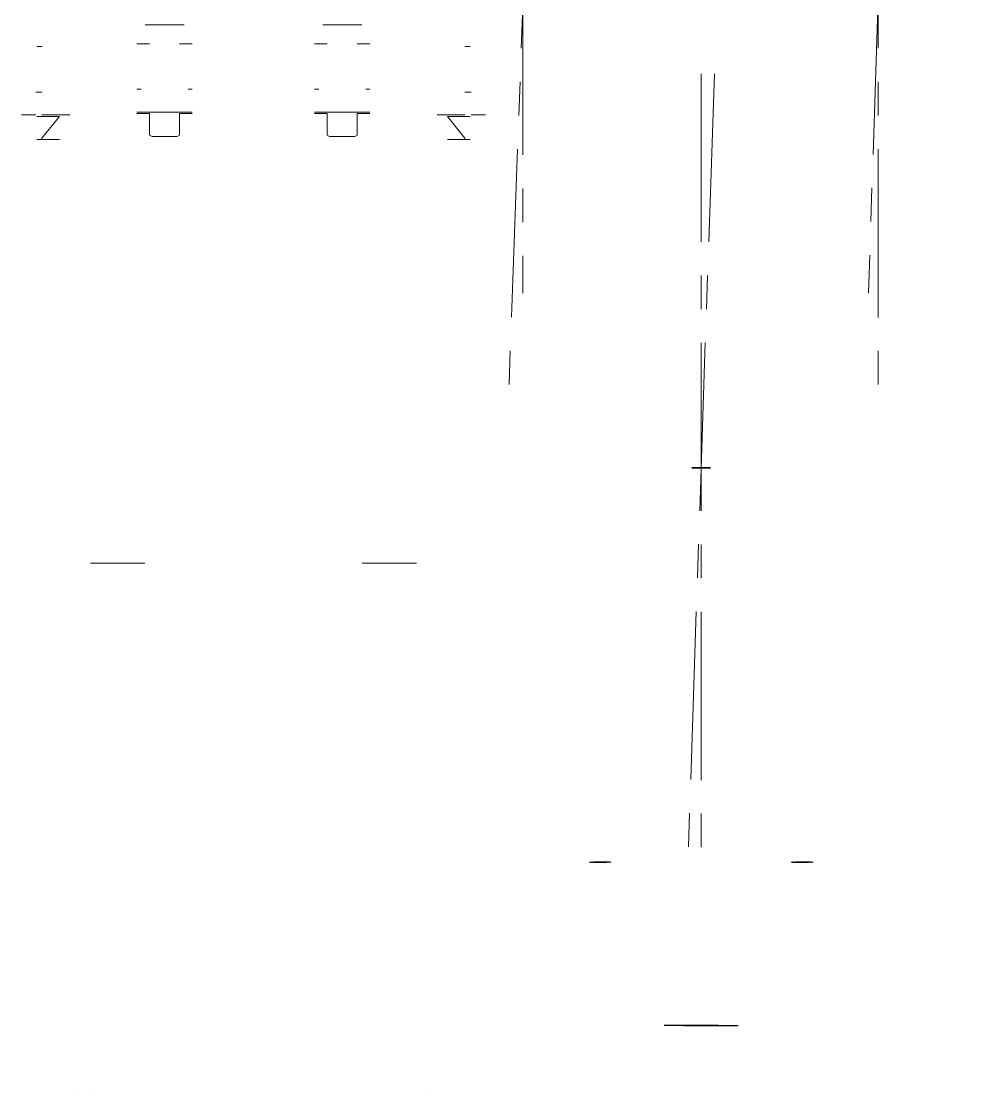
# Model space of a CAD drawing. Header units: inches. Extents: x 683 to 1081, y -809 to 235.
# Drawn here: x 721 to 1076.2, y -809.5 to -410.7 of the extents above; entities that cross this region are included whole.
import ezdxf

# ---------------------------------------------------------------- set-up
doc = ezdxf.new("R2010")
doc.units = ezdxf.units.IN
doc.linetypes.add('CENTER', pattern=[2, 1.25, -0.25, 0.25, -0.25])
for name, color, linetype, lineweight in [('中心线', 10, 'CENTER', 15), ('粗实线', 7, 'Continuous', 30), ('细实线', 7, 'Continuous', 9)]:
    doc.layers.add(name, color=color, linetype=linetype, lineweight=lineweight)
doc.styles.get("Standard").update_dxf_attribs({"font": ''})
doc.styles.get('Standard').set_extended_font_data('SimSun')

msp = doc.modelspace()

# ---------------------------------------------------------------- linework, layer by layer
at = {"layer": '中心线', "ltscale": 50, "extrusion": (0, -1, 0)}
for p, q in [((912.56, -258.24, 207.34), (901.93, -551.24, 207.34)), ((1039.25, -258.14, 143.51), (1039.25, -551.13, 154.13)), ((907.25, -297.77, 210.92), (907.25, -511.71, 203.75)), ((1042.83, -297.66, 148.82), (1035.66, -511.6, 148.82)), ((978.41, -430.09, 139.82), (968.59, -723.09, 139.82)), ((978.41, -430.09, 214.84), (968.59, -723.09, 214.84)), ((973.5, -430.09, 144.73), (973.5, -723.09, 134.91)), ((973.5, -430.09, 219.75), (973.5, -723.09, 209.93))]:
    msp.add_line(p, q, dxfattribs=at)
at = {"layer": '中心线', "ltscale": 3, "extrusion": (0, -1, 0)}
for p, q in [((931.89, -723.09, 194.83), (940.11, -723.09, 194.83)), ((931.89, -723.09, 159.83), (940.11, -723.09, 159.83)), ((936, -723.09, 190.69), (936, -723.09, 198.97)), ((936, -723.09, 163.97), (936, -723.09, 155.69)), ((1015.11, -723.09, 194.83), (1006.89, -723.09, 194.83)), ((1015.11, -723.09, 159.83), (1006.89, -723.09, 159.83)), ((1011, -723.09, 190.69), (1011, -723.09, 198.97)), ((1011, -723.09, 163.97), (1011, -723.09, 155.69))]:
    msp.add_line(p, q, dxfattribs=at)
at = {"layer": '粗实线', "extrusion": (0, -1, 0)}
for p, q in [((932.58, -723.09, 194.08), (933.61, -723.09, 194.08)), ((932.58, -723.09, 195.58), (933.61, -723.09, 195.58)), ((932.58, -723.09, 160.58), (933.61, -723.09, 160.58)), ((932.58, -723.09, 159.08), (933.61, -723.09, 159.08)), ((935.25, -723.09, 191.41), (935.25, -723.09, 192.45)), ((935.25, -723.09, 198.25), (935.25, -723.09, 197.22)), ((935.25, -723.09, 163.25), (935.25, -723.09, 162.22)), ((935.25, -723.09, 156.41), (935.25, -723.09, 157.45)), ((936.75, -723.09, 191.41), (936.75, -723.09, 192.45)), ((936.75, -723.09, 198.25), (936.75, -723.09, 197.22)), ((936.75, -723.09, 163.25), (936.75, -723.09, 162.22)), ((936.75, -723.09, 156.41), (936.75, -723.09, 157.45)), ((939.41, -723.09, 195.58), (938.38, -723.09, 195.58)), ((939.41, -723.09, 194.08), (938.38, -723.09, 194.08)), ((939.41, -723.09, 159.08), (938.38, -723.09, 159.08)), ((939.41, -723.09, 160.58), (938.38, -723.09, 160.58)), ((1007.58, -723.09, 195.58), (1008.61, -723.09, 195.58)), ((1007.58, -723.09, 194.08), (1008.61, -723.09, 194.08)), ((1007.58, -723.09, 159.08), (1008.61, -723.09, 159.08)), ((1007.58, -723.09, 160.58), (1008.61, -723.09, 160.58)), ((1010.25, -723.09, 191.41), (1010.25, -723.09, 192.45)), ((1010.25, -723.09, 198.25), (1010.25, -723.09, 197.22)), ((1010.25, -723.09, 163.25), (1010.25, -723.09, 162.22)), ((1010.25, -723.09, 156.41), (1010.25, -723.09, 157.45)), ((1011.75, -723.09, 191.41), (1011.75, -723.09, 192.45)), ((1011.75, -723.09, 198.25), (1011.75, -723.09, 197.22)), ((1011.75, -723.09, 163.25), (1011.75, -723.09, 162.22)), ((1011.75, -723.09, 156.41), (1011.75, -723.09, 157.45)), ((1014.41, -723.09, 194.08), (1013.38, -723.09, 194.08)), ((1014.41, -723.09, 195.58), (1013.38, -723.09, 195.58)), ((1014.41, -723.09, 160.58), (1013.38, -723.09, 160.58)), ((1014.41, -723.09, 159.08), (1013.38, -723.09, 159.08)), ((962.77, -783.85, 139.82), (959.78, -783.85, 142.32)), ((962.77, -783.85, 214.84), (959.78, -783.85, 212.34)), ((967, -783.85, 139.82), (962.77, -783.85, 139.82)), ((967, -783.85, 214.84), (962.77, -783.85, 214.84)), ((980, -783.85, 139.82), (984.22, -783.85, 139.82)), ((980, -783.85, 214.84), (984.22, -783.85, 214.84)), ((984.22, -783.85, 139.82), (987.21, -783.85, 142.32)), ((984.22, -783.85, 214.84), (987.21, -783.85, 212.34))]:
    msp.add_line(p, q, dxfattribs=at)
for centre, radius in [((973.5, 139.82, 576.59), 3.5), ((973.5, 214.84, 576.59), 3.5), ((936, 194.83, 723.09), 1.25), ((936, 159.83, 723.09), 1.25), ((1011, 194.83, 723.09), 1.25), ((1011, 159.83, 723.09), 1.25), ((973.5, 139.82, 783.85), 1.6), ((973.5, 214.84, 783.85), 1.6)]:
    msp.add_circle(centre, radius, dxfattribs=at)
for centre, radius, start, end in [((936, 194.83, 723.09), 3.5, 167.6264, 192.3736), ((936, 159.83, 723.09), 3.5, 167.6264, 192.3736), ((936, 194.83, 723.09), 2.5, 197.4576, 252.5424), ((936, 194.83, 723.09), 2.5, 107.4576, 162.5424), ((936, 159.83, 723.09), 2.5, 107.4576, 162.5424), ((936, 159.83, 723.09), 2.5, 197.4576, 252.5424), ((936, 194.83, 723.09), 3.5, 257.6264, 282.3736), ((936, 194.83, 723.09), 3.5, 77.6264, 102.3736), ((936, 159.83, 723.09), 3.5, 77.6264, 102.3736), ((936, 159.83, 723.09), 3.5, 257.6264, 282.3736), ((936, 194.83, 723.09), 2.5, 17.4576, 72.5424), ((936, 194.83, 723.09), 2.5, 287.4576, 342.5424), ((936, 159.83, 723.09), 2.5, 287.4576, 342.5424), ((936, 159.83, 723.09), 2.5, 17.4576, 72.5424), ((936, 194.83, 723.09), 3.5, 347.6264, 12.3736), ((936, 159.83, 723.09), 3.5, 347.6264, 12.3736), ((1011, 194.83, 723.09), 3.5, 167.6264, 192.3736), ((1011, 159.83, 723.09), 3.5, 167.6264, 192.3736), ((1011, 194.83, 723.09), 2.5, 107.4576, 162.5424), ((1011, 194.83, 723.09), 2.5, 197.4576, 252.5424), ((1011, 159.83, 723.09), 2.5, 197.4576, 252.5424), ((1011, 159.83, 723.09), 2.5, 107.4576, 162.5424), ((1011, 194.83, 723.09), 3.5, 257.6264, 282.3736), ((1011, 194.83, 723.09), 3.5, 77.6264, 102.3736), ((1011, 159.83, 723.09), 3.5, 77.6264, 102.3736), ((1011, 159.83, 723.09), 3.5, 257.6264, 282.3736), ((1011, 194.83, 723.09), 2.5, 287.4576, 342.5424), ((1011, 194.83, 723.09), 2.5, 17.4576, 72.5424), ((1011, 159.83, 723.09), 2.5, 17.4576, 72.5424), ((1011, 159.83, 723.09), 2.5, 287.4576, 342.5424), ((1011, 194.83, 723.09), 3.5, 347.6264, 12.3736), ((1011, 159.83, 723.09), 3.5, 347.6264, 12.3736), ((973.5, 139.82, 783.85), 6.5, 180, 0), ((973.5, 214.84, 783.85), 6.5, 0, 180)]:
    msp.add_arc(centre, radius, start, end, dxfattribs=at)
at = {"layer": '细实线', "extrusion": (0, -1, 0)}
for p, q in [((720.99, -445.42, 182.56), (720.99, -445.42, 177.33)), ((720.99, -445.42, 172.1), (720.99, -445.42, 177.33)), ((720.99, -445.42, 67.88), (720.99, -445.42, 62.65)), ((720.99, -445.42, 57.43), (720.99, -445.42, 62.65)), ((724.77, -445.42, 186.09), (724.77, -445.42, 168.57)), ((724.77, -445.42, 71.41), (724.77, -445.42, 53.89)), ((726.31, -445.42, 186.09), (724.79, -445.42, 186.09)), ((726.31, -445.42, 168.57), (724.79, -445.42, 168.57)), ((726.31, -445.42, 71.41), (724.79, -445.42, 71.41)), ((726.31, -445.42, 53.89), (724.79, -445.42, 53.89)), ((726.31, -445.42, 186.09), (726.31, -445.42, 168.57)), ((726.31, -445.42, 71.41), (726.31, -445.42, 53.89)), ((735.08, -445.94, 185.26), (726.65, -445.94, 185.26)), ((735.08, -445.94, 169.4), (726.65, -445.94, 169.4)), ((735.08, -445.94, 70.58), (726.65, -445.94, 70.58)), ((735.08, -445.94, 54.72), (726.65, -445.94, 54.72)), ((735.08, -445.94, 185.77), (726.7, -445.94, 185.77)), ((735.08, -445.94, 168.89), (726.7, -445.94, 168.89)), ((735.08, -445.94, 71.09), (726.7, -445.94, 71.09)), ((735.08, -445.94, 54.21), (726.7, -445.94, 54.21)), ((735.08, -445.94, 184.75), (726.71, -445.94, 184.75)), ((735.08, -445.94, 169.91), (726.71, -445.94, 169.91)), ((735.08, -445.94, 70.07), (726.71, -445.94, 70.07)), ((735.08, -445.94, 55.23), (726.71, -445.94, 55.23)), ((735.08, -445.94, 186.28), (726.87, -445.94, 186.28)), ((735.08, -445.94, 168.38), (726.87, -445.94, 168.38)), ((735.08, -445.94, 71.6), (726.87, -445.94, 71.6)), ((735.08, -445.94, 53.71), (726.87, -445.94, 53.71)), ((735.08, -445.94, 184.25), (726.88, -445.94, 184.25)), ((735.08, -445.94, 170.42), (726.88, -445.94, 170.42)), ((735.08, -445.94, 69.57), (726.88, -445.94, 69.57)), ((735.08, -445.94, 55.74), (726.88, -445.94, 55.74)), ((735.08, -445.94, 186.78), (727.19, -445.94, 186.78)), ((735.08, -445.94, 167.88), (727.19, -445.94, 167.88)), ((735.08, -445.94, 72.1), (727.19, -445.94, 72.1)), ((735.08, -445.94, 53.2), (727.19, -445.94, 53.2)), ((735.08, -445.94, 183.74), (727.2, -445.94, 183.74)), ((735.08, -445.94, 170.92), (727.2, -445.94, 170.92)), ((735.08, -445.94, 69.06), (727.2, -445.94, 69.06)), ((735.08, -445.94, 56.24), (727.2, -445.94, 56.24)), ((735.08, -445.94, 187.29), (727.77, -445.94, 187.29)), ((735.08, -445.94, 167.37), (727.77, -445.94, 167.37)), ((735.08, -445.94, 72.61), (727.77, -445.94, 72.61)), ((735.08, -445.94, 52.69), (727.77, -445.94, 52.69)), ((735.08, -445.94, 183.23), (727.79, -445.94, 183.23)), ((735.08, -445.94, 171.43), (727.79, -445.94, 171.43)), ((735.08, -445.94, 68.55), (727.79, -445.94, 68.55)), ((735.08, -445.94, 56.75), (727.79, -445.94, 56.75)), ((736.99, -445.42, 187.62), (728.61, -445.42, 187.62)), ((736.99, -445.42, 167.04), (728.61, -445.42, 167.04)), ((736.99, -445.42, 72.94), (728.61, -445.42, 72.94)), ((736.99, -445.42, 52.37), (728.61, -445.42, 52.37)), ((735.08, -445.94, 182.92), (728.61, -454.05, 182.92)), ((735.08, -445.94, 171.74), (728.61, -454.05, 171.74)), ((735.08, -445.94, 68.24), (728.61, -454.05, 68.24)), ((735.08, -445.94, 57.06), (728.61, -454.05, 57.06)), ((735.08, -445.94, 182.92), (735.08, -445.94, 187.62)), ((735.08, -445.94, 171.74), (735.08, -445.94, 167.04)), ((735.08, -445.94, 68.24), (735.08, -445.94, 72.94)), ((735.08, -445.94, 57.06), (735.08, -445.94, 52.37)), ((736.99, -445.42, 187.62), (736.99, -445.42, 177.33)), ((736.99, -445.42, 167.04), (736.99, -445.42, 177.33)), ((737.37, -445.42, 184.75), (736.99, -445.42, 184.75)), ((737.97, -445.42, 169.91), (736.99, -445.42, 169.91)), ((736.99, -445.42, 72.94), (736.99, -445.42, 62.65)), ((736.99, -445.42, 52.37), (736.99, -445.42, 62.65)), ((737.37, -445.42, 70.07), (736.99, -445.42, 70.07)), ((737.97, -445.42, 55.24), (736.99, -445.42, 55.24)), ((738.08, -445.42, 185.33), (737.26, -445.42, 185.33)), ((738.08, -445.42, 70.65), (737.26, -445.42, 70.65)), ((738.94, -445.42, 184.75), (738.18, -445.42, 184.75)), ((738.94, -445.42, 70.07), (738.18, -445.42, 70.07)), ((763.89, -444.33, 217.52), (763.89, -444.33, 225.9)), ((763.89, -444.33, 217.52), (774.17, -444.33, 217.52)), ((763.89, -444.33, 137.14), (763.89, -444.33, 128.76)), ((763.89, -444.33, 137.14), (774.17, -444.33, 137.14)), ((768.59, -444.85, 219.43), (763.89, -444.85, 219.43)), ((768.59, -444.85, 135.23), (763.89, -444.85, 135.23)), ((764.21, -444.85, 219.43), (764.21, -444.85, 226.74)), ((764.21, -444.85, 135.23), (764.21, -444.85, 127.92)), ((764.72, -444.85, 219.43), (764.72, -444.85, 227.32)), ((764.72, -444.85, 135.23), (764.72, -444.85, 127.34)), ((765.23, -444.85, 219.43), (765.23, -444.85, 227.64)), ((765.23, -444.85, 135.23), (765.23, -444.85, 127.02)), ((765.41, -444.33, 228.2), (765.41, -444.33, 229.72)), ((765.41, -444.33, 229.74), (782.94, -444.33, 229.74)), ((765.41, -444.33, 228.2), (782.94, -444.33, 228.2)), ((765.41, -444.33, 126.46), (765.41, -444.33, 124.94)), ((765.41, -444.33, 124.92), (782.94, -444.33, 124.92)), ((765.41, -444.33, 126.46), (782.94, -444.33, 126.46)), ((765.74, -444.85, 219.43), (765.74, -444.85, 227.81)), ((765.74, -444.85, 135.23), (765.74, -444.85, 126.85)), ((766.17, -444.33, 216.43), (766.17, -444.33, 217.25)), ((766.17, -444.33, 138.23), (766.17, -444.33, 137.41)), ((766.24, -444.85, 219.43), (766.24, -444.85, 227.86)), ((766.24, -444.85, 135.23), (766.24, -444.85, 126.8)), ((766.75, -444.85, 219.43), (766.75, -444.85, 227.81)), ((766.75, -444.85, 135.23), (766.75, -444.85, 126.86)), ((766.76, -444.33, 215.57), (766.76, -444.33, 216.33)), ((766.76, -444.33, 217.15), (766.76, -444.33, 217.52)), ((766.76, -444.33, 139.09), (766.76, -444.33, 138.33)), ((766.76, -444.33, 137.52), (766.76, -444.33, 137.14)), ((767.26, -444.85, 219.43), (767.26, -444.85, 227.63)), ((767.26, -444.85, 135.23), (767.26, -444.85, 127.03)), ((767.77, -444.85, 219.43), (767.77, -444.85, 227.31)), ((767.77, -444.85, 135.23), (767.77, -444.85, 127.35)), ((768.27, -444.85, 219.43), (768.27, -444.85, 226.72)), ((768.27, -444.85, 135.23), (768.27, -444.85, 127.94)), ((768.59, -444.85, 219.43), (768.59, -452.96, 225.9)), ((768.59, -444.85, 135.23), (768.59, -452.96, 128.76)), ((768.95, -444.33, 233.52), (774.17, -444.33, 233.52)), ((768.95, -444.33, 121.14), (774.17, -444.33, 121.14)), ((779.4, -444.33, 233.52), (774.17, -444.33, 233.52)), ((784.46, -444.33, 217.52), (774.17, -444.33, 217.52)), ((779.4, -444.33, 121.14), (774.17, -444.33, 121.14)), ((784.46, -444.33, 137.14), (774.17, -444.33, 137.14)), ((779.76, -444.85, 219.43), (779.76, -452.96, 225.9)), ((779.76, -444.85, 219.43), (784.46, -444.85, 219.43)), ((779.76, -444.85, 135.23), (779.76, -452.96, 128.76)), ((779.76, -444.85, 135.23), (784.46, -444.85, 135.23)), ((780.07, -444.85, 219.43), (780.07, -444.85, 226.72)), ((780.07, -444.85, 135.23), (780.07, -444.85, 127.94)), ((780.58, -444.85, 219.43), (780.58, -444.85, 227.31)), ((780.58, -444.85, 135.23), (780.58, -444.85, 127.35)), ((781.09, -444.85, 219.43), (781.09, -444.85, 227.63)), ((781.09, -444.85, 135.23), (781.09, -444.85, 127.03)), ((781.59, -444.33, 216.54), (781.59, -444.33, 217.52)), ((781.59, -444.33, 138.12), (781.59, -444.33, 137.14)), ((781.6, -444.85, 219.43), (781.6, -444.85, 227.81)), ((781.6, -444.85, 135.23), (781.6, -444.85, 126.86)), ((782.1, -444.85, 219.43), (782.1, -444.85, 227.86)), ((782.1, -444.85, 135.23), (782.1, -444.85, 126.8)), ((782.61, -444.85, 219.43), (782.61, -444.85, 227.81)), ((782.61, -444.85, 135.23), (782.61, -444.85, 126.85)), ((782.94, -444.33, 228.2), (782.94, -444.33, 229.72)), ((782.94, -444.33, 126.46), (782.94, -444.33, 124.94)), ((783.12, -444.85, 219.43), (783.12, -444.85, 227.64)), ((783.12, -444.85, 135.23), (783.12, -444.85, 127.02)), ((783.63, -444.85, 219.43), (783.63, -444.85, 227.32)), ((783.63, -444.85, 135.23), (783.63, -444.85, 127.34)), ((784.13, -444.85, 219.43), (784.13, -444.85, 226.74)), ((784.13, -444.85, 135.23), (784.13, -444.85, 127.92)), ((784.46, -444.33, 217.52), (784.46, -444.33, 225.9)), ((784.46, -444.33, 137.14), (784.46, -444.33, 128.76)), ((829.89, -444.33, 217.52), (829.89, -444.33, 225.9)), ((829.89, -444.33, 217.52), (840.17, -444.33, 217.52)), ((829.89, -444.33, 137.14), (829.89, -444.33, 128.76)), ((829.89, -444.33, 137.14), (840.17, -444.33, 137.14)), ((834.59, -444.85, 219.43), (829.89, -444.85, 219.43)), ((834.59, -444.85, 135.23), (829.89, -444.85, 135.23)), ((830.21, -444.85, 219.43), (830.21, -444.85, 226.74)), ((830.21, -444.85, 135.23), (830.21, -444.85, 127.92)), ((830.72, -444.85, 219.43), (830.72, -444.85, 227.32)), ((830.72, -444.85, 135.23), (830.72, -444.85, 127.34)), ((831.23, -444.85, 219.43), (831.23, -444.85, 227.64)), ((831.23, -444.85, 135.23), (831.23, -444.85, 127.02)), ((848.94, -444.33, 229.74), (831.41, -444.33, 229.74)), ((848.94, -444.33, 228.2), (831.41, -444.33, 228.2)), ((831.41, -444.33, 228.2), (831.41, -444.33, 229.72)), ((848.94, -444.33, 124.92), (831.41, -444.33, 124.92)), ((848.94, -444.33, 126.46), (831.41, -444.33, 126.46)), ((831.41, -444.33, 126.46), (831.41, -444.33, 124.94)), ((831.74, -444.85, 219.43), (831.74, -444.85, 227.81)), ((831.74, -444.85, 135.23), (831.74, -444.85, 126.85)), ((832.24, -444.85, 219.43), (832.24, -444.85, 227.86)), ((832.24, -444.85, 135.23), (832.24, -444.85, 126.8)), ((832.75, -444.85, 219.43), (832.75, -444.85, 227.81)), ((832.75, -444.85, 135.23), (832.75, -444.85, 126.86)), ((832.76, -444.33, 216.54), (832.76, -444.33, 217.52)), ((832.76, -444.33, 138.12), (832.76, -444.33, 137.14)), ((833.26, -444.85, 219.43), (833.26, -444.85, 227.63)), ((833.26, -444.85, 135.23), (833.26, -444.85, 127.03)), ((833.77, -444.85, 219.43), (833.77, -444.85, 227.31)), ((833.77, -444.85, 135.23), (833.77, -444.85, 127.35)), ((834.27, -444.85, 219.43), (834.27, -444.85, 226.72)), ((834.27, -444.85, 135.23), (834.27, -444.85, 127.94)), ((834.59, -444.85, 219.43), (834.59, -452.96, 225.9)), ((834.59, -444.85, 135.23), (834.59, -452.96, 128.76)), ((834.95, -444.33, 233.52), (840.17, -444.33, 233.52)), ((834.95, -444.33, 121.14), (840.17, -444.33, 121.14)), ((845.4, -444.33, 233.52), (840.17, -444.33, 233.52)), ((850.46, -444.33, 217.52), (840.17, -444.33, 217.52)), ((845.4, -444.33, 121.14), (840.17, -444.33, 121.14)), ((850.46, -444.33, 137.14), (840.17, -444.33, 137.14)), ((845.76, -444.85, 219.43), (845.76, -452.96, 225.9)), ((845.76, -444.85, 219.43), (850.46, -444.85, 219.43)), ((845.76, -444.85, 135.23), (845.76, -452.96, 128.76)), ((845.76, -444.85, 135.23), (850.46, -444.85, 135.23)), ((846.07, -444.85, 219.43), (846.07, -444.85, 226.72)), ((846.07, -444.85, 135.23), (846.07, -444.85, 127.94)), ((846.58, -444.85, 219.43), (846.58, -444.85, 227.31)), ((846.58, -444.85, 135.23), (846.58, -444.85, 127.35)), ((847.09, -444.85, 219.43), (847.09, -444.85, 227.63)), ((847.09, -444.85, 135.23), (847.09, -444.85, 127.03)), ((847.59, -444.33, 215.57), (847.59, -444.33, 216.33)), ((847.59, -444.33, 217.15), (847.59, -444.33, 217.52)), ((847.59, -444.33, 139.09), (847.59, -444.33, 138.33)), ((847.59, -444.33, 137.52), (847.59, -444.33, 137.14)), ((847.6, -444.85, 219.43), (847.6, -444.85, 227.81)), ((847.6, -444.85, 135.23), (847.6, -444.85, 126.86)), ((848.1, -444.85, 219.43), (848.1, -444.85, 227.86)), ((848.1, -444.85, 135.23), (848.1, -444.85, 126.8)), ((848.17, -444.33, 216.43), (848.17, -444.33, 217.25)), ((848.17, -444.33, 138.23), (848.17, -444.33, 137.41)), ((848.61, -444.85, 219.43), (848.61, -444.85, 227.81)), ((848.61, -444.85, 135.23), (848.61, -444.85, 126.85)), ((848.94, -444.33, 228.2), (848.94, -444.33, 229.72)), ((848.94, -444.33, 126.46), (848.94, -444.33, 124.94)), ((849.12, -444.85, 219.43), (849.12, -444.85, 227.64)), ((849.12, -444.85, 135.23), (849.12, -444.85, 127.02)), ((849.63, -444.85, 219.43), (849.63, -444.85, 227.32)), ((849.63, -444.85, 135.23), (849.63, -444.85, 127.34)), ((850.13, -444.85, 219.43), (850.13, -444.85, 226.74)), ((850.13, -444.85, 135.23), (850.13, -444.85, 127.92)), ((850.46, -444.33, 217.52), (850.46, -444.33, 225.9)), ((850.46, -444.33, 137.14), (850.46, -444.33, 128.76)), ((875.4, -445.42, 184.75), (876.17, -445.42, 184.75)), ((875.4, -445.42, 70.07), (876.17, -445.42, 70.07)), ((876.27, -445.42, 185.33), (877.09, -445.42, 185.33)), ((876.27, -445.42, 70.65), (877.09, -445.42, 70.65)), ((876.38, -445.42, 169.91), (877.36, -445.42, 169.91)), ((876.38, -445.42, 55.24), (877.36, -445.42, 55.24)), ((876.98, -445.42, 184.75), (877.36, -445.42, 184.75)), ((876.98, -445.42, 70.07), (877.36, -445.42, 70.07)), ((877.36, -445.42, 187.62), (885.73, -445.42, 187.62)), ((877.36, -445.42, 187.62), (877.36, -445.42, 177.33)), ((877.36, -445.42, 167.04), (885.73, -445.42, 167.04)), ((877.36, -445.42, 167.04), (877.36, -445.42, 177.33)), ((877.36, -445.42, 72.94), (885.73, -445.42, 72.94)), ((877.36, -445.42, 72.94), (877.36, -445.42, 62.65)), ((877.36, -445.42, 52.37), (885.73, -445.42, 52.37)), ((877.36, -445.42, 52.37), (877.36, -445.42, 62.65)), ((879.26, -445.94, 182.92), (885.73, -454.05, 182.92)), ((879.26, -445.94, 182.92), (879.26, -445.94, 187.62)), ((879.26, -445.94, 171.74), (885.73, -454.05, 171.74)), ((879.26, -445.94, 171.74), (879.26, -445.94, 167.04)), ((879.26, -445.94, 187.29), (886.58, -445.94, 187.29)), ((879.26, -445.94, 186.78), (887.15, -445.94, 186.78)), ((879.26, -445.94, 186.28), (887.47, -445.94, 186.28)), ((879.26, -445.94, 185.77), (887.64, -445.94, 185.77)), ((879.26, -445.94, 185.26), (887.7, -445.94, 185.26)), ((879.26, -445.94, 184.75), (887.64, -445.94, 184.75)), ((879.26, -445.94, 184.25), (887.47, -445.94, 184.25)), ((879.26, -445.94, 183.74), (887.14, -445.94, 183.74)), ((879.26, -445.94, 183.23), (886.56, -445.94, 183.23)), ((879.26, -445.94, 167.37), (886.58, -445.94, 167.37)), ((879.26, -445.94, 167.88), (887.15, -445.94, 167.88)), ((879.26, -445.94, 168.38), (887.47, -445.94, 168.38)), ((879.26, -445.94, 168.89), (887.64, -445.94, 168.89)), ((879.26, -445.94, 169.4), (887.7, -445.94, 169.4)), ((879.26, -445.94, 169.91), (887.64, -445.94, 169.91)), ((879.26, -445.94, 170.42), (887.47, -445.94, 170.42)), ((879.26, -445.94, 170.92), (887.14, -445.94, 170.92)), ((879.26, -445.94, 171.43), (886.56, -445.94, 171.43)), ((879.26, -445.94, 68.24), (885.73, -454.05, 68.24)), ((879.26, -445.94, 68.24), (879.26, -445.94, 72.94)), ((879.26, -445.94, 57.06), (885.73, -454.05, 57.06)), ((879.26, -445.94, 57.06), (879.26, -445.94, 52.37)), ((879.26, -445.94, 72.61), (886.58, -445.94, 72.61)), ((879.26, -445.94, 72.1), (887.15, -445.94, 72.1)), ((879.26, -445.94, 71.6), (887.47, -445.94, 71.6)), ((879.26, -445.94, 71.09), (887.64, -445.94, 71.09)), ((879.26, -445.94, 70.58), (887.7, -445.94, 70.58)), ((879.26, -445.94, 70.07), (887.64, -445.94, 70.07)), ((879.26, -445.94, 69.57), (887.47, -445.94, 69.57)), ((879.26, -445.94, 69.06), (887.14, -445.94, 69.06)), ((879.26, -445.94, 68.55), (886.56, -445.94, 68.55)), ((879.26, -445.94, 52.69), (886.58, -445.94, 52.69)), ((879.26, -445.94, 53.2), (887.15, -445.94, 53.2)), ((879.26, -445.94, 53.71), (887.47, -445.94, 53.71)), ((879.26, -445.94, 54.21), (887.64, -445.94, 54.21)), ((879.26, -445.94, 54.72), (887.7, -445.94, 54.72)), ((879.26, -445.94, 55.23), (887.64, -445.94, 55.23)), ((879.26, -445.94, 55.74), (887.47, -445.94, 55.74)), ((879.26, -445.94, 56.24), (887.14, -445.94, 56.24)), ((879.26, -445.94, 56.75), (886.56, -445.94, 56.75)), ((888.04, -445.42, 186.09), (889.56, -445.42, 186.09)), ((888.04, -445.42, 186.09), (888.04, -445.42, 168.57)), ((888.04, -445.42, 168.57), (889.56, -445.42, 168.57)), ((888.04, -445.42, 71.41), (889.56, -445.42, 71.41)), ((888.04, -445.42, 71.41), (888.04, -445.42, 53.89)), ((888.04, -445.42, 53.89), (889.56, -445.42, 53.89)), ((889.57, -445.42, 186.09), (889.57, -445.42, 168.57)), ((889.57, -445.42, 71.41), (889.57, -445.42, 53.89)), ((893.36, -445.42, 182.56), (893.36, -445.42, 177.33)), ((893.36, -445.42, 172.1), (893.36, -445.42, 177.33)), ((893.36, -445.42, 67.88), (893.36, -445.42, 62.65)), ((893.36, -445.42, 57.43), (893.36, -445.42, 62.65)), ((735.08, -454.57, 176.94), (726.65, -454.57, 176.94)), ((735.08, -454.57, 177.45), (726.65, -454.57, 177.45)), ((735.08, -454.57, 62.26), (726.65, -454.57, 62.26)), ((735.08, -454.57, 62.77), (726.65, -454.57, 62.77)), ((735.08, -454.57, 177.96), (726.68, -454.57, 177.96)), ((735.08, -454.57, 63.28), (726.68, -454.57, 63.28)), ((735.08, -454.57, 176.43), (726.7, -454.57, 176.43)), ((735.08, -454.57, 61.75), (726.7, -454.57, 61.75)), ((735.08, -454.57, 178.46), (726.75, -454.57, 178.46)), ((735.08, -454.57, 63.78), (726.75, -454.57, 63.78)), ((735.08, -454.57, 175.93), (726.8, -454.57, 175.93)), ((735.08, -454.57, 61.25), (726.8, -454.57, 61.25)), ((735.08, -454.57, 178.97), (726.88, -454.57, 178.97)), ((735.08, -454.57, 64.29), (726.88, -454.57, 64.29)), ((735.08, -454.57, 175.42), (726.93, -454.57, 175.42)), ((735.08, -454.57, 60.74), (726.93, -454.57, 60.74)), ((735.08, -454.57, 179.48), (727.01, -454.57, 179.48)), ((735.08, -454.57, 64.8), (727.01, -454.57, 64.8)), ((735.08, -454.57, 174.91), (727.11, -454.57, 174.91)), ((735.08, -454.57, 60.23), (727.11, -454.57, 60.23)), ((735.08, -454.57, 179.99), (727.21, -454.57, 179.99)), ((735.08, -454.57, 65.31), (727.21, -454.57, 65.31)), ((735.08, -454.57, 174.4), (727.34, -454.57, 174.4)), ((735.08, -454.57, 59.72), (727.34, -454.57, 59.72)), ((735.08, -454.57, 180.49), (727.46, -454.57, 180.49)), ((735.08, -454.57, 65.81), (727.46, -454.57, 65.81)), ((735.08, -454.57, 173.9), (727.62, -454.57, 173.9)), ((735.08, -454.57, 59.22), (727.62, -454.57, 59.22)), ((735.08, -454.57, 181), (727.77, -454.57, 181)), ((735.08, -454.57, 66.32), (727.77, -454.57, 66.32)), ((735.08, -454.57, 173.39), (727.96, -454.57, 173.39)), ((735.08, -454.57, 58.71), (727.96, -454.57, 58.71)), ((735.08, -454.57, 181.51), (728.15, -454.57, 181.51)), ((735.08, -454.57, 66.83), (728.15, -454.57, 66.83)), ((735.08, -454.57, 172.88), (728.38, -454.57, 172.88)), ((735.08, -454.57, 58.2), (728.38, -454.57, 58.2)), ((728.61, -454.05, 182.92), (728.61, -454.57, 182.02)), ((728.61, -454.05, 171.74), (728.61, -454.57, 172.64)), ((728.61, -454.05, 68.24), (728.61, -454.57, 67.34)), ((728.61, -454.05, 57.06), (728.61, -454.57, 57.97)), ((728.61, -454.57, 182.02), (735.08, -454.57, 182.02)), ((728.61, -454.57, 172.64), (735.08, -454.57, 172.64)), ((728.61, -454.57, 67.34), (735.08, -454.57, 67.34)), ((728.61, -454.57, 57.97), (735.08, -454.57, 57.97)), ((735.08, -454.57, 182.02), (735.08, -454.57, 177.33)), ((735.08, -454.57, 172.64), (735.08, -454.57, 177.33)), ((735.08, -454.57, 67.34), (735.08, -454.57, 62.65)), ((735.08, -454.57, 57.97), (735.08, -454.57, 62.65)), ((768.59, -452.96, 225.9), (769.49, -453.48, 225.9)), ((768.59, -452.96, 128.76), (769.49, -453.48, 128.76)), ((769.49, -453.48, 225.9), (769.49, -453.48, 219.43)), ((769.49, -453.48, 219.43), (774.17, -453.48, 219.43)), ((769.49, -453.48, 128.76), (769.49, -453.48, 135.23)), ((769.49, -453.48, 135.23), (774.17, -453.48, 135.23)), ((770, -453.48, 219.43), (770, -453.48, 226.36)), ((770, -453.48, 135.23), (770, -453.48, 128.3)), ((770.5, -453.48, 219.43), (770.5, -453.48, 226.74)), ((770.5, -453.48, 135.23), (770.5, -453.48, 127.92)), ((771.01, -453.48, 219.43), (771.01, -453.48, 227.05)), ((771.01, -453.48, 135.23), (771.01, -453.48, 127.61)), ((771.52, -453.48, 219.43), (771.52, -453.48, 227.3)), ((771.52, -453.48, 135.23), (771.52, -453.48, 127.36)), ((772.03, -453.48, 219.43), (772.03, -453.48, 227.5)), ((772.03, -453.48, 135.23), (772.03, -453.48, 127.16)), ((772.53, -453.48, 219.43), (772.53, -453.48, 227.63)), ((772.53, -453.48, 135.23), (772.53, -453.48, 127.03)), ((773.04, -453.48, 219.43), (773.04, -453.48, 227.76)), ((773.04, -453.48, 135.23), (773.04, -453.48, 126.9)), ((773.55, -453.48, 219.43), (773.55, -453.48, 227.83)), ((773.55, -453.48, 135.23), (773.55, -453.48, 126.83)), ((774.06, -453.48, 219.43), (774.06, -453.48, 227.86)), ((774.06, -453.48, 135.23), (774.06, -453.48, 126.8)), ((778.86, -453.48, 219.43), (774.17, -453.48, 219.43)), ((778.86, -453.48, 135.23), (774.17, -453.48, 135.23)), ((774.56, -453.48, 219.43), (774.56, -453.48, 227.86)), ((774.56, -453.48, 135.23), (774.56, -453.48, 126.8)), ((775.07, -453.48, 219.43), (775.07, -453.48, 227.81)), ((775.07, -453.48, 135.23), (775.07, -453.48, 126.85)), ((775.58, -453.48, 219.43), (775.58, -453.48, 227.71)), ((775.58, -453.48, 135.23), (775.58, -453.48, 126.95)), ((776.09, -453.48, 219.43), (776.09, -453.48, 227.58)), ((776.09, -453.48, 135.23), (776.09, -453.48, 127.08)), ((776.59, -453.48, 219.43), (776.59, -453.48, 227.4)), ((776.59, -453.48, 135.23), (776.59, -453.48, 127.26)), ((777.1, -453.48, 219.43), (777.1, -453.48, 227.17)), ((777.1, -453.48, 135.23), (777.1, -453.48, 127.49)), ((777.61, -453.48, 219.43), (777.61, -453.48, 226.89)), ((777.61, -453.48, 135.23), (777.61, -453.48, 127.77)), ((778.12, -453.48, 219.43), (778.12, -453.48, 226.55)), ((778.12, -453.48, 135.23), (778.12, -453.48, 128.11)), ((778.62, -453.48, 219.43), (778.62, -453.48, 226.13)), ((778.62, -453.48, 135.23), (778.62, -453.48, 128.53)), ((779.76, -452.96, 225.9), (778.86, -453.48, 225.9)), ((779.76, -452.96, 128.76), (778.86, -453.48, 128.76)), ((778.86, -453.48, 225.9), (778.86, -453.48, 219.43)), ((778.86, -453.48, 128.76), (778.86, -453.48, 135.23)), ((834.59, -452.96, 225.9), (835.49, -453.48, 225.9)), ((834.59, -452.96, 128.76), (835.49, -453.48, 128.76)), ((835.49, -453.48, 225.9), (835.49, -453.48, 219.43)), ((835.49, -453.48, 219.43), (840.17, -453.48, 219.43)), ((835.49, -453.48, 128.76), (835.49, -453.48, 135.23)), ((835.49, -453.48, 135.23), (840.17, -453.48, 135.23)), ((835.72, -453.48, 219.43), (835.72, -453.48, 226.13)), ((835.72, -453.48, 135.23), (835.72, -453.48, 128.53)), ((836.23, -453.48, 219.43), (836.23, -453.48, 226.55)), ((836.23, -453.48, 135.23), (836.23, -453.48, 128.11)), ((836.74, -453.48, 219.43), (836.74, -453.48, 226.89)), ((836.74, -453.48, 135.23), (836.74, -453.48, 127.77)), ((837.25, -453.48, 219.43), (837.25, -453.48, 227.17)), ((837.25, -453.48, 135.23), (837.25, -453.48, 127.49)), ((837.75, -453.48, 219.43), (837.75, -453.48, 227.4)), ((837.75, -453.48, 135.23), (837.75, -453.48, 127.26)), ((838.26, -453.48, 219.43), (838.26, -453.48, 227.58)), ((838.26, -453.48, 135.23), (838.26, -453.48, 127.08)), ((838.77, -453.48, 219.43), (838.77, -453.48, 227.71)), ((838.77, -453.48, 135.23), (838.77, -453.48, 126.95)), ((839.28, -453.48, 219.43), (839.28, -453.48, 227.81)), ((839.28, -453.48, 135.23), (839.28, -453.48, 126.85)), ((839.78, -453.48, 219.43), (839.78, -453.48, 227.86)), ((839.78, -453.48, 135.23), (839.78, -453.48, 126.8)), ((844.86, -453.48, 219.43), (840.17, -453.48, 219.43)), ((844.86, -453.48, 135.23), (840.17, -453.48, 135.23)), ((840.29, -453.48, 219.43), (840.29, -453.48, 227.86)), ((840.29, -453.48, 135.23), (840.29, -453.48, 126.8)), ((840.8, -453.48, 219.43), (840.8, -453.48, 227.83)), ((840.8, -453.48, 135.23), (840.8, -453.48, 126.83)), ((841.31, -453.48, 219.43), (841.31, -453.48, 227.76)), ((841.31, -453.48, 135.23), (841.31, -453.48, 126.9)), ((841.81, -453.48, 219.43), (841.81, -453.48, 227.63)), ((841.81, -453.48, 135.23), (841.81, -453.48, 127.03)), ((842.32, -453.48, 219.43), (842.32, -453.48, 227.5)), ((842.32, -453.48, 135.23), (842.32, -453.48, 127.16)), ((842.83, -453.48, 219.43), (842.83, -453.48, 227.3)), ((842.83, -453.48, 135.23), (842.83, -453.48, 127.36)), ((843.34, -453.48, 219.43), (843.34, -453.48, 227.05)), ((843.34, -453.48, 135.23), (843.34, -453.48, 127.61)), ((843.84, -453.48, 219.43), (843.84, -453.48, 226.74)), ((843.84, -453.48, 135.23), (843.84, -453.48, 127.92)), ((844.35, -453.48, 219.43), (844.35, -453.48, 226.36)), ((844.35, -453.48, 135.23), (844.35, -453.48, 128.3)), ((845.76, -452.96, 225.9), (844.86, -453.48, 225.9)), ((845.76, -452.96, 128.76), (844.86, -453.48, 128.76)), ((844.86, -453.48, 225.9), (844.86, -453.48, 219.43)), ((844.86, -453.48, 128.76), (844.86, -453.48, 135.23)), ((885.73, -454.57, 182.02), (879.26, -454.57, 182.02)), ((879.26, -454.57, 182.02), (879.26, -454.57, 177.33)), ((885.73, -454.57, 172.64), (879.26, -454.57, 172.64)), ((879.26, -454.57, 172.64), (879.26, -454.57, 177.33)), ((879.26, -454.57, 181.51), (886.2, -454.57, 181.51)), ((879.26, -454.57, 181), (886.58, -454.57, 181)), ((879.26, -454.57, 180.49), (886.89, -454.57, 180.49)), ((879.26, -454.57, 179.99), (887.14, -454.57, 179.99)), ((879.26, -454.57, 179.48), (887.34, -454.57, 179.48)), ((879.26, -454.57, 178.97), (887.47, -454.57, 178.97)), ((879.26, -454.57, 178.46), (887.6, -454.57, 178.46)), ((879.26, -454.57, 175.42), (887.41, -454.57, 175.42)), ((879.26, -454.57, 175.93), (887.55, -454.57, 175.93)), ((879.26, -454.57, 176.43), (887.64, -454.57, 176.43)), ((879.26, -454.57, 176.94), (887.7, -454.57, 176.94)), ((879.26, -454.57, 177.45), (887.7, -454.57, 177.45)), ((879.26, -454.57, 177.96), (887.67, -454.57, 177.96)), ((879.26, -454.57, 174.91), (887.24, -454.57, 174.91)), ((879.26, -454.57, 174.4), (887.01, -454.57, 174.4)), ((879.26, -454.57, 173.9), (886.73, -454.57, 173.9)), ((879.26, -454.57, 173.39), (886.38, -454.57, 173.39)), ((879.26, -454.57, 172.88), (885.96, -454.57, 172.88)), ((885.73, -454.57, 67.34), (879.26, -454.57, 67.34)), ((879.26, -454.57, 67.34), (879.26, -454.57, 62.65)), ((885.73, -454.57, 57.97), (879.26, -454.57, 57.97)), ((879.26, -454.57, 57.97), (879.26, -454.57, 62.65)), ((879.26, -454.57, 66.83), (886.2, -454.57, 66.83)), ((879.26, -454.57, 66.32), (886.58, -454.57, 66.32)), ((879.26, -454.57, 65.81), (886.89, -454.57, 65.81)), ((879.26, -454.57, 65.31), (887.14, -454.57, 65.31)), ((879.26, -454.57, 64.8), (887.34, -454.57, 64.8)), ((879.26, -454.57, 64.29), (887.47, -454.57, 64.29)), ((879.26, -454.57, 63.78), (887.6, -454.57, 63.78)), ((879.26, -454.57, 60.74), (887.41, -454.57, 60.74)), ((879.26, -454.57, 61.25), (887.55, -454.57, 61.25)), ((879.26, -454.57, 61.75), (887.64, -454.57, 61.75)), ((879.26, -454.57, 62.26), (887.7, -454.57, 62.26)), ((879.26, -454.57, 62.77), (887.7, -454.57, 62.77)), ((879.26, -454.57, 63.28), (887.67, -454.57, 63.28)), ((879.26, -454.57, 60.23), (887.24, -454.57, 60.23)), ((879.26, -454.57, 59.72), (887.01, -454.57, 59.72)), ((879.26, -454.57, 59.22), (886.73, -454.57, 59.22)), ((879.26, -454.57, 58.71), (886.38, -454.57, 58.71)), ((879.26, -454.57, 58.2), (885.96, -454.57, 58.2)), ((885.73, -454.05, 182.92), (885.73, -454.57, 182.02)), ((885.73, -454.05, 171.74), (885.73, -454.57, 172.64)), ((885.73, -454.05, 68.24), (885.73, -454.57, 67.34)), ((885.73, -454.05, 57.06), (885.73, -454.57, 57.97)), ((746.59, -612, 79.65), (766.8, -612, 79.65)), ((749.59, -612, 74.65), (748.59, -612, 79.65)), ((749.59, -612, 74.65), (756.6, -612, 74.65)), ((750.54, -612, 73.65), (750.34, -612, 74.65)), ((753.09, -612, 73.65), (750.54, -612, 73.65)), ((753.09, -612, 73.65), (755.64, -612, 73.65)), ((755.64, -612, 73.65), (755.84, -612, 74.65)), ((756.6, -612, 74.65), (757.6, -612, 79.65)), ((759.58, -612, 79.65), (759.58, -612, 82.65)), ((759.58, -612, 84.69), (759.58, -612, 90.69)), ((763.81, -612, 79.65), (763.81, -612, 82.65)), ((763.81, -612, 84.69), (763.81, -612, 90.69)), ((766.8, -612, 79.65), (766.8, -612, 82.65)), ((766.8, -612, 84.69), (766.8, -612, 90.69)), ((867.76, -612, 79.65), (847.55, -612, 79.65)), ((847.55, -612, 79.65), (847.55, -612, 82.65)), ((847.55, -612, 84.69), (847.55, -612, 90.69)), ((850.54, -612, 79.65), (850.54, -612, 82.65)), ((850.54, -612, 84.69), (850.54, -612, 90.69)), ((854.77, -612, 79.65), (854.77, -612, 82.65)), ((854.77, -612, 84.69), (854.77, -612, 90.69)), ((857.75, -612, 74.65), (856.75, -612, 79.65)), ((864.76, -612, 74.65), (857.75, -612, 74.65)), ((858.71, -612, 73.65), (858.51, -612, 74.65)), ((861.26, -612, 73.65), (858.71, -612, 73.65)), ((861.26, -612, 73.65), (863.81, -612, 73.65)), ((863.81, -612, 73.65), (864.01, -612, 74.65)), ((864.76, -612, 74.65), (865.76, -612, 79.65)), ((742.17, -809.49, 84.69), (742.17, -809.49, 90.69)), ((746.59, -809.49, 84.69), (746.59, -809.49, 90.69)), ((872.17, -809.49, 84.69), (872.17, -809.49, 90.69))]:
    msp.add_line(p, q, dxfattribs=at)
for centre, radius in [((774.17, 62.65, 411.99), 7.27), ((774.17, 62.65, 411.99), 4.57), ((840.17, 62.65, 411.99), 7.27), ((840.17, 62.65, 411.99), 4.57)]:
    msp.add_circle(centre, radius, dxfattribs=at)
for centre, radius, start, end in [((729.04, 185.27, 420.04), 2.39, 100.2426, 259.7574), ((729.04, 169.39, 420.04), 2.39, 100.2426, 259.7574), ((729.04, 70.59, 420.04), 2.39, 100.2426, 259.7574), ((729.04, 54.72, 420.04), 2.39, 100.2426, 259.7574), ((766.24, 225.47, 418.95), 2.39, 10.2426, 169.7574), ((766.24, 129.19, 418.95), 2.39, 190.2426, 349.7574), ((782.11, 225.47, 418.95), 2.39, 10.2426, 169.7574), ((782.11, 129.19, 418.95), 2.39, 190.2426, 349.7574), ((832.24, 225.47, 418.95), 2.39, 10.2426, 169.7574), ((832.24, 129.19, 418.95), 2.39, 190.2426, 349.7574), ((848.11, 225.47, 418.95), 2.39, 10.2426, 169.7574), ((848.11, 129.19, 418.95), 2.39, 190.2426, 349.7574), ((885.31, 185.27, 420.04), 2.39, 280.2426, 79.7574), ((885.31, 169.39, 420.04), 2.39, 280.2426, 79.7574), ((885.31, 70.59, 420.04), 2.39, 280.2426, 79.7574), ((885.31, 54.72, 420.04), 2.39, 280.2426, 79.7574), ((728.64, 185.07, 436.96), 2.54, 90.6134, 156.3854), ((728.64, 169.59, 436.96), 2.54, 203.6146, 269.3866), ((728.64, 70.39, 436.96), 2.54, 90.6134, 156.3854), ((728.64, 54.91, 436.96), 2.54, 203.6146, 269.3866), ((766.43, 225.87, 435.87), 2.54, 113.6146, 179.3866), ((766.43, 128.79, 435.87), 2.54, 180.6134, 246.3854), ((781.92, 225.87, 435.87), 2.54, 0.6134, 66.3854), ((781.92, 128.79, 435.87), 2.54, 293.6146, 359.3866), ((832.43, 225.87, 435.87), 2.54, 113.6146, 179.3866), ((832.43, 128.79, 435.87), 2.54, 180.6134, 246.3854), ((847.92, 225.87, 435.87), 2.54, 0.6134, 66.3854), ((847.92, 128.79, 435.87), 2.54, 293.6146, 359.3866), ((885.71, 185.07, 436.96), 2.54, 23.6146, 89.3866), ((885.71, 169.59, 436.96), 2.54, 270.6134, 336.3854), ((885.71, 70.39, 436.96), 2.54, 23.6146, 89.3866), ((885.71, 54.91, 436.96), 2.54, 270.6134, 336.3854), ((724.77, 182.3, 445.42), 3.79, 89.7908, 176.0875), ((724.77, 172.36, 445.42), 3.79, 183.9125, 270.2092), ((724.77, 67.62, 445.42), 3.79, 89.7908, 176.0875), ((724.77, 57.68, 445.42), 3.79, 183.9125, 270.2092), ((769.21, 229.74, 444.33), 3.79, 93.9125, 180.2092), ((769.21, 124.92, 444.33), 3.79, 179.7908, 266.0875), ((779.14, 229.74, 444.33), 3.79, 359.7908, 86.0875), ((779.14, 124.92, 444.33), 3.79, 273.9125, 0.2092), ((835.21, 229.74, 444.33), 3.79, 93.9125, 180.2092), ((835.21, 124.92, 444.33), 3.79, 179.7908, 266.0875), ((845.14, 229.74, 444.33), 3.79, 359.7908, 86.0875), ((845.14, 124.92, 444.33), 3.79, 273.9125, 0.2092), ((889.57, 182.3, 445.42), 3.79, 3.9125, 90.2092), ((889.57, 172.36, 445.42), 3.79, 269.7908, 356.0875), ((889.57, 67.62, 445.42), 3.79, 3.9125, 90.2092), ((889.57, 57.68, 445.42), 3.79, 269.7908, 356.0875), ((733.22, 177.33, 454.57), 6.57, 134.5402, 225.4598), ((733.22, 62.65, 454.57), 6.57, 134.5402, 225.4598), ((774.17, 221.29, 453.48), 6.57, 44.5402, 135.4598), ((774.17, 133.37, 453.48), 6.57, 224.5402, 315.4598), ((840.17, 221.29, 453.48), 6.57, 44.5402, 135.4598), ((840.17, 133.37, 453.48), 6.57, 224.5402, 315.4598), ((881.12, 177.33, 454.57), 6.57, 314.5402, 45.4598), ((881.12, 62.65, 454.57), 6.57, 314.5402, 45.4598)]:
    msp.add_arc(centre, radius, start, end, dxfattribs=at)
at = {"layer": '细实线'}
for points in [[(738.07, -445.42, 185.33), (738.08, -445.42, 185.32), (738.11, -445.42, 185.29), (738.12, -445.42, 185.19), (738.16, -445.42, 185.01), (738.19, -445.42, 184.66), (738.24, -445.42, 183.88), (738.31, -445.42, 182.55), (738.38, -445.42, 180.77), (738.48, -445.42, 178.26), (738.52, -445.42, 175.26), (738.7, -445.42, 172.29), (738.71, -445.42, 170.25), (738.85, -445.42, 169.5), (738.88, -445.42, 169.33), (738.91, -445.42, 169.32), (738.93, -445.42, 169.32)], [(738.07, -445.42, 70.65), (738.08, -445.42, 70.64), (738.11, -445.42, 70.61), (738.12, -445.42, 70.51), (738.16, -445.42, 70.33), (738.19, -445.42, 69.98), (738.24, -445.42, 69.2), (738.31, -445.42, 67.87), (738.38, -445.42, 66.09), (738.48, -445.42, 63.58), (738.52, -445.42, 60.58), (738.7, -445.42, 57.61), (738.71, -445.42, 55.57), (738.85, -445.42, 54.82), (738.88, -445.42, 54.65), (738.91, -445.42, 54.64), (738.93, -445.42, 54.64)], [(766.17, -444.33, 216.44), (766.18, -444.33, 216.43), (766.21, -444.33, 216.4), (766.32, -444.33, 216.39), (766.49, -444.33, 216.35), (766.85, -444.33, 216.32), (767.62, -444.33, 216.27), (768.95, -444.33, 216.2), (770.74, -444.33, 216.13), (773.24, -444.33, 216.03), (776.24, -444.33, 215.99), (779.21, -444.33, 215.81), (781.25, -444.33, 215.8), (782.01, -444.33, 215.66), (782.18, -444.33, 215.63), (782.18, -444.33, 215.6), (782.18, -444.33, 215.59)], [(766.17, -444.33, 138.22), (766.18, -444.33, 138.23), (766.21, -444.33, 138.26), (766.32, -444.33, 138.27), (766.49, -444.33, 138.31), (766.85, -444.33, 138.34), (767.62, -444.33, 138.39), (768.95, -444.33, 138.46), (770.74, -444.33, 138.53), (773.24, -444.33, 138.63), (776.24, -444.33, 138.67), (779.21, -444.33, 138.85), (781.25, -444.33, 138.86), (782.01, -444.33, 139), (782.18, -444.33, 139.03), (782.18, -444.33, 139.06), (782.18, -444.33, 139.08)], [(848.17, -444.33, 216.44), (848.17, -444.33, 216.43), (848.13, -444.33, 216.4), (848.03, -444.33, 216.39), (847.86, -444.33, 216.35), (847.5, -444.33, 216.32), (846.72, -444.33, 216.27), (845.4, -444.33, 216.2), (843.61, -444.33, 216.13), (841.11, -444.33, 216.03), (838.1, -444.33, 215.99), (835.13, -444.33, 215.81), (833.09, -444.33, 215.8), (832.34, -444.33, 215.66), (832.17, -444.33, 215.63), (832.16, -444.33, 215.6), (832.16, -444.33, 215.59)], [(848.17, -444.33, 138.22), (848.17, -444.33, 138.23), (848.13, -444.33, 138.26), (848.03, -444.33, 138.27), (847.86, -444.33, 138.31), (847.5, -444.33, 138.34), (846.72, -444.33, 138.39), (845.4, -444.33, 138.46), (843.61, -444.33, 138.53), (841.11, -444.33, 138.63), (838.1, -444.33, 138.67), (835.13, -444.33, 138.85), (833.09, -444.33, 138.86), (832.34, -444.33, 139), (832.17, -444.33, 139.03), (832.16, -444.33, 139.06), (832.16, -444.33, 139.08)], [(876.28, -445.42, 185.33), (876.27, -445.42, 185.32), (876.24, -445.42, 185.29), (876.23, -445.42, 185.19), (876.19, -445.42, 185.01), (876.16, -445.42, 184.66), (876.11, -445.42, 183.88), (876.04, -445.42, 182.55), (875.97, -445.42, 180.77), (875.86, -445.42, 178.26), (875.83, -445.42, 175.26), (875.64, -445.42, 172.29), (875.64, -445.42, 170.25), (875.49, -445.42, 169.5), (875.47, -445.42, 169.33), (875.43, -445.42, 169.32), (875.42, -445.42, 169.32)], [(876.28, -445.42, 70.65), (876.27, -445.42, 70.64), (876.24, -445.42, 70.61), (876.23, -445.42, 70.51), (876.19, -445.42, 70.33), (876.16, -445.42, 69.98), (876.11, -445.42, 69.2), (876.04, -445.42, 67.87), (875.97, -445.42, 66.09), (875.86, -445.42, 63.58), (875.83, -445.42, 60.58), (875.64, -445.42, 57.61), (875.64, -445.42, 55.57), (875.49, -445.42, 54.82), (875.47, -445.42, 54.65), (875.43, -445.42, 54.64), (875.42, -445.42, 54.64)]]:
    msp.add_open_spline(points, degree=3, knots=[0, 0, 0, 0, 0.03392, 0.131303, 0.297072, 0.575537, 1.190002, 2.644421, 4.555315, 6.556275, 10.167481, 13.513528, 15.65614, 15.960271, 16.044941, 16.076696, 16.076696, 16.076696, 16.076696], dxfattribs=at)

# ---------------------------------------------------------------- texts
at = {"layer": '细实线', "extrusion": (-1.8354e-15, -1, -6.12323e-17), "attachment_point": 1, "text_direction": (1, 0, 0)}
for s, width, insert, char_height in [('{\\fSimHei|b0|i0|c134|p49;CN\\fLucida Sans Unicode|b0|i0|c134|p34; 803}', 28.5065, (847.12, -581.82, 203.74), 3.7379), ('{\\fSimHei|b0|i0|c134|p49;IP 68}', 53.7365, (850.91, -581.82, 196.01), 3.7379), ('{\\fBritannic Bold|b0|i0|c0|p34;CENEN}', 22.5066, (1032.05, -665.2, 77.65), 9.6157)]:
    msp.add_mtext_dynamic_manual_height_columns(s, width=width, gutter_width=1, heights=[0], dxfattribs=dict(at, insert=insert, char_height=char_height))

doc.saveas('drawing.dxf')
